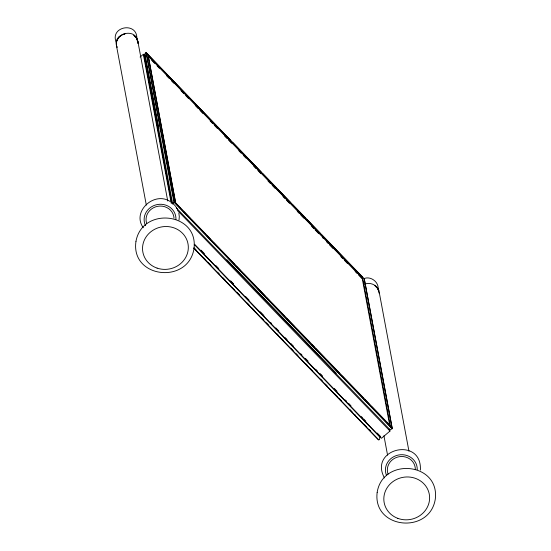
<?xml version="1.0" encoding="UTF-8"?>
<svg xmlns="http://www.w3.org/2000/svg" width="551" height="551" viewBox="0 0 551 551"><rect width="100%" height="100%" fill="white"/><g stroke="black" fill="none" stroke-linecap="round" stroke-linejoin="round"><path stroke-width="0.83" d="M148.123 55.252L175.721 203.353L148.123 55.252L362.73 278L390.377 425.703L387.374 423.037M420.379 470.141C422.204 436.11 368.275 448.466 384.453 477.924M136.806 39.025C137.97 21.041 108.802 26.296 116.488 42.895M378.082 289.571C379.212 282.374 371.105 275.92 364.28 278.455M179.013 220.118L179.302 216.529L178.834 212.968M172.759 204.194L173.152 202.968L174.35 202.1L392.229 428.726L390.852 429.429L389.447 429.105L176.327 207.906M160.121 67.201L145.946 52.497L173.964 202.183L392.229 428.726L364.252 278.765L145.946 52.497L144.975 53.784L144.906 55.369L172.601 203.353M193.945 248.425L378.317 439.794L379.467 439.519L379.956 437.198L380.583 436.633M140.064 57.063L143.343 54.28L145.133 56.14M144.906 55.369L144.21 55.954L171.747 203.092M388.758 429.69L389.447 429.105M389.681 429.36L389.998 431.047L381.478 438.279L194.524 244.238M120.276 36.166C117.198 38.219 115.841 42.331 116.516 45.926L146.318 205.096M123.603 34.32L125.58 33.494L121.785 35.147L118.637 37.406L116.654 41.146L116.399 45.278L116.846 46.876M364.748 284.158C370.954 281.575 378.902 285.983 379.336 292.87L408.952 451.221M148.136 55.968L362.165 278.117L362.73 278M170.073 201.459C154.211 190.983 131.462 211.708 143.308 227.742M160.878 67.987L202.079 110.758M202.217 110.896L216.412 125.628M217.659 126.923L230.731 140.491M232.508 142.337L245.581 155.905M247.957 158.371L261.022 171.933M262.806 173.785L275.879 187.347M278.255 189.813L290.728 202.761M292.56 204.669L305.578 218.175M306.893 219.539L320.427 233.59M321.226 234.416L362.427 277.181M151.683 60.259L154.666 63.358M157.049 65.838L159.439 68.31M166.595 75.742L168.985 78.221M171.368 80.694L173.758 83.173M180.914 90.605L183.896 93.704M185.687 95.557L188.669 98.657M195.233 105.468L198.215 108.561M200.006 110.42L202.988 113.52M210.151 120.951L212.534 123.424M214.325 125.284L217.308 128.383M224.471 135.808L226.854 138.287M228.644 140.147L231.627 143.239M238.79 150.671L241.173 153.15M243.563 155.63L245.946 158.103M253.708 166.154L256.091 168.634M257.882 170.486L260.864 173.586M268.027 181.017L270.41 183.497M272.201 185.35L275.183 188.449M282.938 196.5L284.729 198.353M286.52 200.213L289.502 203.312M297.258 211.357L299.048 213.216M300.839 215.076L303.821 218.168M311.577 226.22L313.967 228.699M315.158 229.939L318.74 233.652M322.321 237.371L323.513 238.604M326.495 241.703L328.286 243.563M329.477 244.802L333.059 248.515M340.814 256.566L342.605 258.426M344.396 260.279L347.378 263.378M355.133 271.429L356.924 273.282M358.715 275.142L361.697 278.241M175.762 202.954L390.377 425.703M176.313 203.973L180.473 208.292M184.041 211.997L189.985 218.168M191.176 219.401L195.336 223.72M198.904 227.425L204.848 233.596M206.632 235.442L210.2 239.148M213.767 242.853L219.711 249.018M221.495 250.87L225.063 254.576M228.631 258.274L234.574 264.446M236.358 266.298L239.926 270.004M243.494 273.702L250.037 280.493M251.821 282.346L254.789 285.425M257.765 288.51L264.9 295.921M266.684 297.767L269.653 300.853M272.036 303.325L279.763 311.343M281.547 313.195L284.516 316.281M286.899 318.753L294.627 326.771M297.003 329.243L299.379 331.709M301.163 333.562L309.49 342.199M311.866 344.671L314.249 347.137M315.434 348.37L324.353 357.627M326.729 360.092L329.112 362.565M330.297 363.798L339.216 373.055M342.192 376.14L354.079 388.483M357.055 391.568L363.591 398.352M364.783 399.585L368.943 403.911M371.918 406.996L378.454 413.78M379.646 415.013L383.806 419.332M226.971 259.776L336.275 373.227M177.422 210.344L389.998 431.047M201.046 250.182L202.238 251.414M202.651 251.841L204.442 253.701M215.902 265.596L218.754 268.557M230.752 281.01L233.073 283.421M305.598 358.694L308.009 361.201M319.945 373.585L322.328 376.058M334.264 388.441L337.088 391.375M345.401 400.005L346.593 401.238M348.583 403.304L350.966 405.784M361.373 416.584L362.551 417.803M363.495 418.788L365.885 421.26M377.263 433.079L380.211 436.13M230.655 281.017L233.624 284.096M245.505 296.431L249.066 300.13M260.354 311.845L263.922 315.544M270.451 322.328L271.643 323.561M275.803 327.873L278.772 330.958M285.308 337.742L287.085 339.588M290.652 343.287L293.621 346.372M300.75 353.77L301.941 355.002M305.502 358.701L307.878 361.167M315.599 369.184L317.383 371.037M320.351 374.115L322.135 375.968M194.221 244.417L379.956 437.198M194.262 248.053L196.053 249.906M203.195 257.324L204.986 259.177M207.961 262.269L210.943 265.362M217.493 272.16L219.277 274.019M222.852 277.725L225.235 280.197M232.384 287.615L234.168 289.475M237.15 292.56L239.533 295.033M247.275 303.071L249.066 304.93M252.041 308.016L254.424 310.488M261.573 317.913L263.357 319.766M266.34 322.858L268.723 325.331M276.464 333.369L278.248 335.222M281.23 338.314L283.014 340.167M290.756 348.204L293.139 350.677M296.121 353.77L297.905 355.622M305.647 363.66L307.437 365.513M310.413 368.605L312.203 370.458M320.544 379.116L322.328 380.968M325.304 384.061L327.094 385.914M334.836 393.951L337.219 396.424M339.602 398.903L341.386 400.756M349.727 409.407L352.11 411.886M354.493 414.359L355.684 415.592M364.025 424.249L366.408 426.722M369.384 429.814L370.575 431.047M193.821 247.895L378.902 439.987M173.076 203.588L175.562 206.232L177.629 209.587M378.854 290.832L377.772 288.476L375.045 285.707L377.772 288.476L379.26 293.525M137.936 41.786L136.6 38.212L133.934 35.388L136.6 38.212L138.115 43.46L137.936 41.759L137.964 42.95M117.205 47.42C110.772 33.962 135.684 26.613 137.881 41.477L167.738 200.998M364.252 278.765L392.222 428.23M362.165 278.117L389.75 425.503M383.937 435.772L387.573 455.181M146.38 52.634L174.35 202.1M144.865 54.225L158.84 128.893M143.343 54.28L171.23 203.305M145.554 225.696A15.951 14.863 -10.6 0 1 157.028 204.607A15.951 14.863 -10.6 0 1 175.941 219.491M146.662 223.341A14.03 13.072 -10.6 0 1 157.614 206.322A14.03 13.072 -10.6 0 1 174.02 218.182M386.65 475.727A15.951 14.863 -10.6 0 1 398.421 455.023A15.951 14.863 -10.6 0 1 417.238 469.679M388.09 474.17A14.03 13.072 -10.6 0 1 399.206 456.71A14.03 13.072 -10.6 0 1 415.323 469.604M377.166 492.36C372.476 529.139 429.663 534.642 435.283 499.172C439.973 462.392 382.787 456.889 377.166 492.36M135.98 241.29C130.401 278.021 187.478 284.674 193.883 249.355C199.462 212.631 142.385 205.971 135.98 241.29M157.097 268.117A22.949 21.386 -10.6 0 0 188.063 244.176A22.949 21.386 -10.6 0 0 151.112 231.565A22.949 21.386 -10.6 0 0 157.097 268.117M397.815 518.353A22.949 21.386 -10.6 0 0 429.443 495.191A22.949 21.386 -10.6 0 0 392.897 481.636A22.949 21.386 -10.6 0 0 397.815 518.353"/></g></svg>
